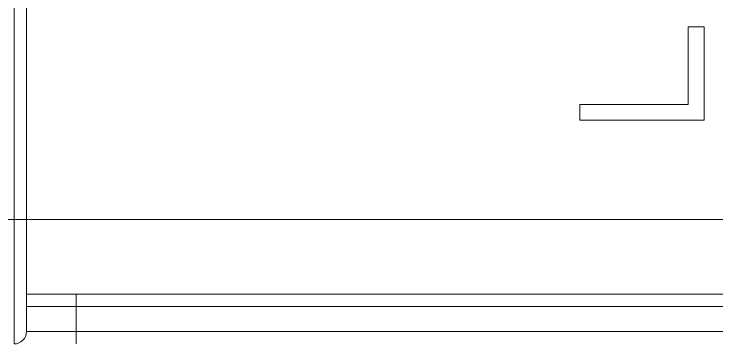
# Model space of a CAD drawing. Header units: millimetres. Extents: x 409 to 1151, y 1574 to 2099.
# Drawn here: x 581.27 to 609.8, y 1901.52 to 1914.9 of the extents above; entities that cross this region are included whole.
import ezdxf

# ---------------------------------------------------------------- set-up
doc = ezdxf.new("R2010")
doc.units = ezdxf.units.MM
doc.layers.add('core', color=7, linetype='Continuous', lineweight=20)

msp = doc.modelspace()

# ---------------------------------------------------------------- linework, layer by layer
at = {"layer": 'core', "linetype": 'Continuous'}
for p, q in [((581.272, 1957.011), (581.272, 1906.561)), ((581.777, 1906.561), (581.777, 1957.011)), ((608.638, 1914.381), (609.282, 1914.381)), ((608.638, 1911.228), (608.638, 1914.381)), ((609.282, 1914.381), (609.282, 1910.597)), ((604.237, 1910.597), (604.237, 1911.228)), ((604.237, 1911.228), (608.638, 1911.228)), ((609.282, 1910.597), (604.237, 1910.597)), ((548.238, 1906.561), (581.272, 1906.561)), ((581.777, 1906.561), (581.272, 1906.561)), ((581.272, 1901.516), (581.272, 1906.561)), ((581.777, 1906.561), (581.777, 1903.534)), ((615.841, 1906.561), (581.777, 1906.561)), ((615.841, 1903.534), (581.777, 1903.534)), ((615.841, 1903.534), (581.777, 1903.534)), ((583.795, 1903.534), (583.795, 1903.03)), ((581.777, 1903.03), (581.777, 1902.021)), ((581.777, 1903.03), (583.795, 1903.03)), ((581.777, 1903.03), (581.777, 1902.021)), ((583.795, 1903.03), (583.795, 1902.021)), ((583.795, 1903.03), (614.327, 1903.03)), ((581.777, 1902.021), (583.795, 1902.021)), ((583.795, 1902.021), (614.327, 1902.021)), ((583.795, 1902.021), (583.795, 1901.516))]:
    msp.add_line(p, q, dxfattribs=at)
msp.add_arc((581.272, 1902.021), 0.504, 270, 0, dxfattribs=at)
msp.add_open_spline([(581.777, 1903.03), (581.777, 1903.045), (581.777, 1903.06), (581.777, 1903.09), (581.777, 1903.135), (581.777, 1903.178), (581.777, 1903.264), (581.777, 1903.318), (581.777, 1903.39), (581.777, 1903.412), (581.777, 1903.442), (581.777, 1903.452), (581.777, 1903.47), (581.777, 1903.478), (581.777, 1903.5), (581.777, 1903.513), (581.777, 1903.523), (581.777, 1903.525), (581.777, 1903.528), (581.777, 1903.53), (581.777, 1903.533), (581.777, 1903.534), (581.777, 1903.534)], degree=3, knots=[0, 0, 0, 0, 0.062566, 0.062566, 0.125133, 0.250266, 0.250266, 0.500531, 0.500531, 0.625664, 0.625664, 0.688231, 0.688231, 0.750797, 0.750797, 0.87593, 0.87593, 0.907213, 0.907213, 0.938496, 0.938496, 1, 1, 1, 1], dxfattribs=at)

doc.saveas('drawing.dxf')
